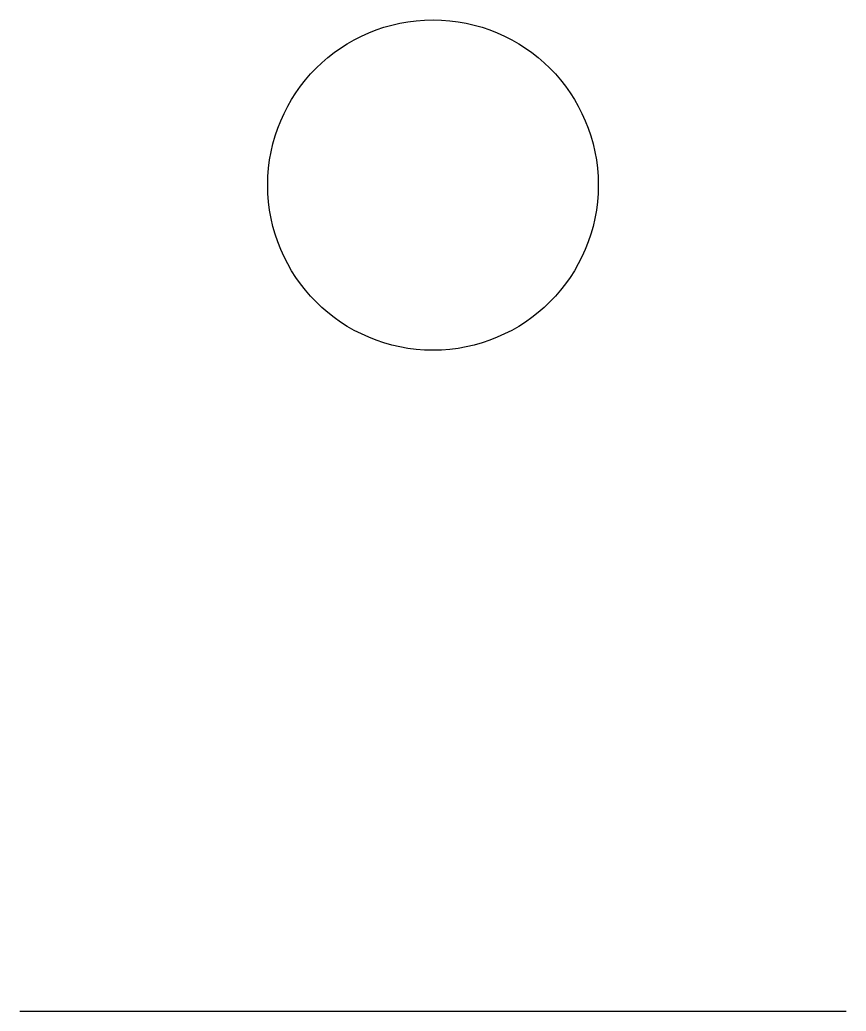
# Model space of a CAD drawing. Extents: x 20 to 30, y 20 to 32.
import ezdxf

# ---------------------------------------------------------------- set-up
doc = ezdxf.new("R2010")
doc.units = 0
doc.layers.get('0').update_dxf_attribs({"linetype": 'CONTINUOUS'})

# ---------------------------------------------------------------- blocks, each defined once
blk = doc.blocks.new('ColorTestBlock')
at = {"color": 0}
blk.add_line((0, 0), (10, 0), dxfattribs=at)
blk.add_circle((5, 10), 2, dxfattribs=at)

msp = doc.modelspace()

# ---------------------------------------------------------------- block references
at = {"color": 1}
msp.add_blockref('ColorTestBlock', (20, 20), dxfattribs=at)

doc.saveas('drawing.dxf')
